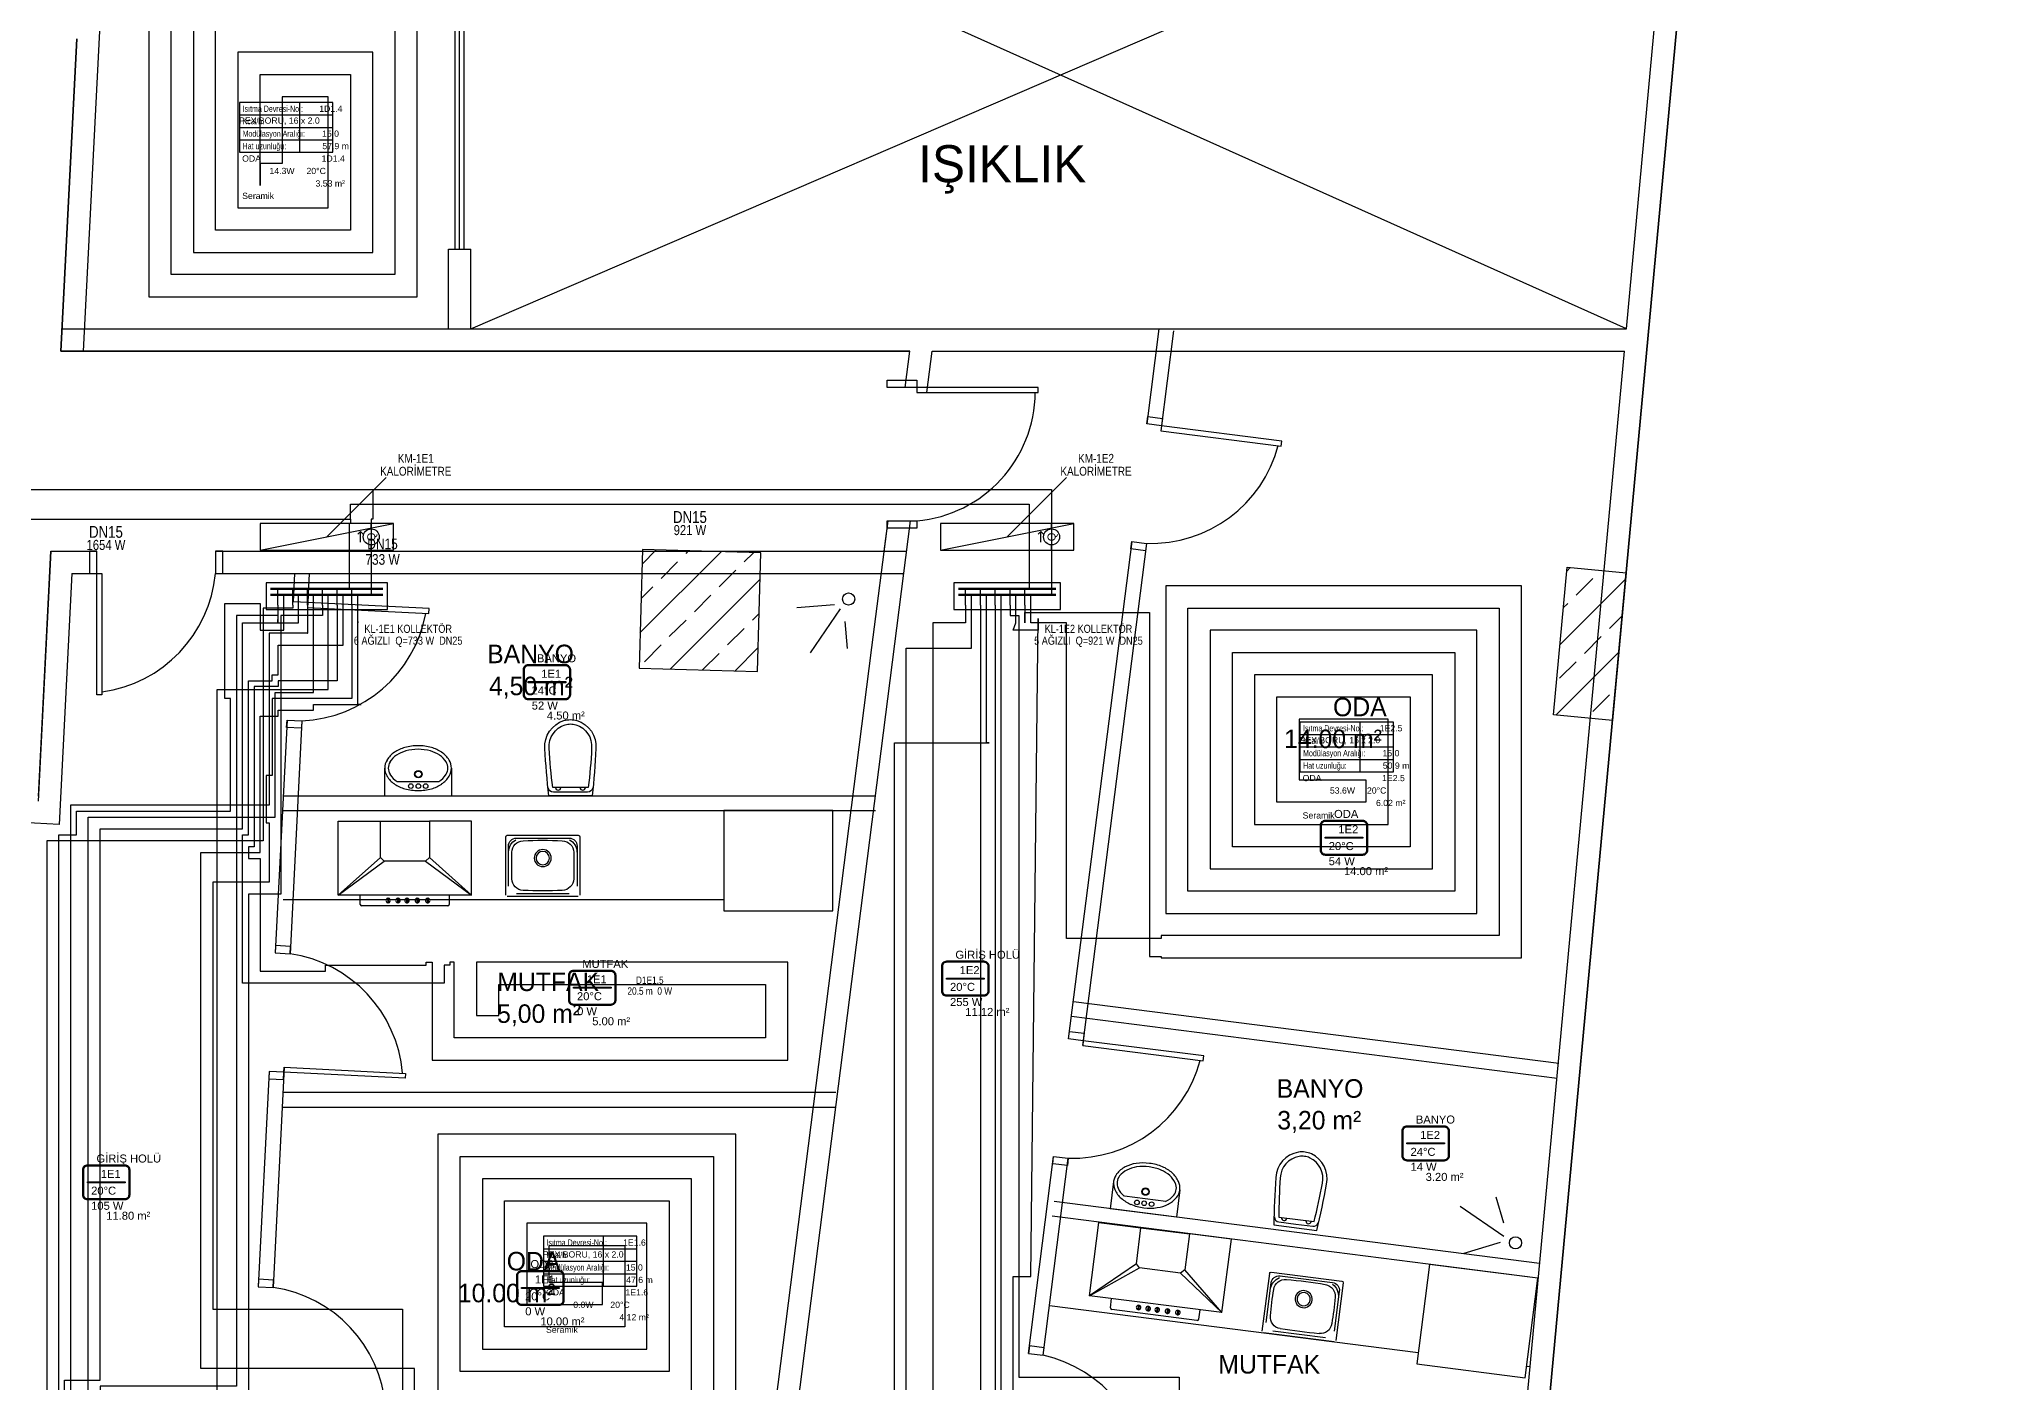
# Model space of a CAD drawing. Header units: centimetres. Extents: x 247996 to 315152, y -468471 to -440326.
# Drawn here: x 285535 to 286843, y -446262 to -445356 of the extents above; entities that cross this region are included whole.
import ezdxf
from ezdxf.enums import TextEntityAlignment as Align

# ---------------------------------------------------------------- set-up
doc = ezdxf.new("R2010")
doc.units = ezdxf.units.CM
doc.linetypes.add('ISITMA DONUS HATTI', pattern=[1.66, 1.57, -0.02, -0.07])
for name, color, linetype in [('SCOTT-MKDU0', 50, 'Continuous'), ('SCOTT-MTY-ISIKAYBIMAHAL', 2, 'Continuous'), ('SCOTT-MTY-KALORIMETRE', 6, 'Continuous'), ('SCOTT-MTY-KOLLETÖR', 7, 'Continuous'), ('SCOTT-MTY-PEX-BORU', 1, 'Continuous'), ('SCOTT-MTY-RADYATÖR', 2, 'Continuous'), ('SCOTT-MTY-SAYAC', 3, 'Continuous')]:
    doc.layers.add(name, color=color, linetype=linetype)
for name, color, linetype, lineweight in [('SCOTT-MTY-ISITMA-CAP', 41, 'Continuous', 30), ('SCOTT-MTY-ISITMA-DONUS-BORU', 30, 'ISITMA DONUS HATTI', 30), ('SCOTT-MTY-ISITMA-GIDIS-BORU', 10, 'Continuous', 30)]:
    doc.layers.add(name, color=color, linetype=linetype, lineweight=lineweight)
doc.styles.add('MtXpl_Comic_Sans_MS', font='comic.ttf')
doc.styles.add('MTYCAPLT', font='arial.ttf')
doc.styles.add('ROTAS', font='arial.ttf')

# ---------------------------------------------------------------- blocks, each defined once
blk = doc.blocks.new('MTY-ETIKET')
at = {"layer": 'SCOTT-MTY-RADYATÖR'}
for p, q in [((2.69, 0), (2.69, 8)), ((-7, 6), (8, 6)), ((-7, 4), (8, 4)), ((-7, 2), (8, 2))]:
    blk.add_line(p, q, dxfattribs=at)
blk.add_lwpolyline([(8, 0), (8, 8), (-7, 8), (-7, 0)], close=True, dxfattribs=at)
at = {"layer": 'SCOTT-MTY-RADYATÖR', "style": 'MTYCAPLT', "width": 0.65}
for s, p in [('Isıtma Devresi-No.:', (-6.5, 7)), ('Kcal/h:', (-6.5, 5)), ('Modülasyon Aralığı:', (-6.5, 3)), ('Hat uzunluğu:', (-6.5, 1))]:
    blk.add_text(s, height=1, rotation=360, dxfattribs=at).set_placement(p, align=Align.MIDDLE_LEFT)
for tag, p in [('NO1_001', (5.8, 6.5)), ('AR_001', (6.25, 2.5)), ('UZ_001', (6.31, 0.51))]:
    blk.add_attdef(tag, p, '', height=1, rotation=360, dxfattribs=at)
at = {"layer": 'SCOTT-MTY-RADYATÖR', "color": 2, "style": 'MTYCAPLT', "width": 0.65}
for tag, p in [('BORU_001', (-7.07, 4.59)), ('YER_001', (2.9, 4.5))]:
    blk.add_attdef(tag, p, '', height=1, dxfattribs=at)
blk = doc.blocks.new('T-DOLAP')
blk.add_line((-45, -9), (45, 9))
blk.add_lwpolyline([(-45, -9), (45, -9), (45, 9), (-45, 9)], close=True)
blk = doc.blocks.new('T-KALORIMETRE')
for p, q in [((-10, 0), (-6, 0)), ((6, 0), (10, 0))]:
    blk.add_line(p, q)
blk.add_lwpolyline([(-4, 8), (4, 8), (2, 10), (4, 8), (2, 6)])
blk.add_circle((0, 0), 6)
at = {"style": 'ROTAS'}
blk.add_text('Q', height=6, dxfattribs=at).set_placement((0, 0), align=Align.MIDDLE_CENTER)
blk = doc.blocks.new('MTY-RADYATOR MAHAL')
at = {"layer": 'SCOTT-MTY-ISIKAYBIMAHAL', "color": 2}
for points in [[(-35.7, 18.4), (-35.7, -18.4, 0.414214), (-28.2, -25.9), (28.2, -25.9, 0.414214), (35.7, -18.4), (35.7, 18.4, 0.414214), (28.2, 25.9), (-28.2, 25.9, 0.414214)], [(-34.2, 18.4), (-34.2, -18.4, 0.414214), (-28.2, -24.4), (28.2, -24.4, 0.414214), (34.2, -18.4), (34.2, 18.4, 0.414214), (28.2, 24.4), (-28.2, 24.4, 0.414214)]]:
    blk.add_lwpolyline(points, format="xyb", close=True, dxfattribs=at)
at = {"layer": 'SCOTT-MTY-ISIKAYBIMAHAL', "color": 4}
for points in [[(-35.2, 18.4), (-35.2, -18.4, 0.414214), (-28.2, -25.4), (28.2, -25.4, 0.414214), (35.2, -18.4), (35.2, 18.4, 0.414214), (28.2, 25.4), (-28.2, 25.4, 0.414214)], [(-34.7, 18.4), (-34.7, -18.4, 0.414214), (-28.2, -24.9), (28.2, -24.9, 0.414214), (34.7, -18.4), (34.7, 18.4, 0.414214), (28.2, 24.9), (-28.2, 24.9, 0.414214)]]:
    blk.add_lwpolyline(points, format="xyb", close=True, dxfattribs=at)
at = {"layer": 'SCOTT-MTY-ISIKAYBIMAHAL', "color": 2}
blk.add_lwpolyline([(-28.2, 0.8), (28.2, 0.8), (28.2, -0.8), (-28.2, -0.8)], close=True, dxfattribs=at)
at = {"layer": 'SCOTT-MTY-ISIKAYBIMAHAL', "color": 1, "style": 'MTYCAPLT', "width": 0.65}
for tag, p in [('MAHAL_001', (-14.9, 29.8)), ('NO_001', (-8.3, 6.7))]:
    blk.add_attdef(tag, p, '', height=12, rotation=360, dxfattribs=at)
at = {"layer": 'SCOTT-MTY-ISIKAYBIMAHAL', "color": 4, "style": 'MTYCAPLT', "width": 0.65}
for tag, p in [('DERECE_001', (-22.8, -18.5)), ('ISIKAYBI_001', (-22.7, -41.1))]:
    blk.add_attdef(tag, p, '', height=12, rotation=360, dxfattribs=at)
blk.add_attdef('ALAN', text='', height=12, rotation=360, dxfattribs=at).set_placement((0, -50), align=Align.MIDDLE_LEFT)

msp = doc.modelspace()

# ---------------------------------------------------------------- linework, layer by layer
at = {"layer": 'SCOTT-MKDU0', "color": 8, "ltscale": 0.03}
for p, q in [((286456, -447327.5), (286843.2, -443160.1)), ((286843.2, -443160.1), (286456, -447327.5)), ((285826.1, -445551.7), (286638.4, -445201.7)), ((286605.9, -445551.7), (285826.1, -445201.7)), ((286605.9, -445551.7), (286638.4, -445201.7)), ((285815.6, -445497.8), (285815.6, -445226.2)), ((285818.6, -445497.8), (285818.6, -445226.2)), ((285821.6, -445497.8), (285821.6, -445226.2)), ((285576, -445341.7), (285564.6, -445566.7)), ((285560.3, -445355.9), (285549.6, -445566.7)), ((285549.6, -445566.7), (285560.3, -445355.9)), ((285811.1, -445551.7), (285811.1, -445497.8)), ((285811.1, -445551.7), (285811.1, -445497.8)), ((285811.1, -445551.7), (285811.1, -445497.8)), ((285811.1, -445497.8), (285826.1, -445497.8)), ((285826.1, -445551.7), (285826.1, -445497.8)), ((285826.1, -445551.7), (285826.1, -445497.8)), ((285826.1, -445551.7), (285826.1, -445497.8)), ((285550.3, -445551.7), (286605.9, -445551.7)), ((286282.4, -445615.8), (286290.6, -445551.7)), ((286291.9, -445620.4), (286300.5, -445552.9)), ((285549.6, -445566.7), (286122.3, -445566.7)), ((286122.3, -445566.7), (285549.6, -445566.7)), ((286119.2, -445591.2), (286122.3, -445566.7)), ((286119.2, -445591.2), (286122.3, -445566.7)), ((286133.9, -445594.5), (286137.4, -445566.7)), ((286137.4, -445566.7), (286604.5, -445566.7)), ((286441.3, -447322.9), (286604.5, -445566.7)), ((285935.7, -447149.6), (286122.8, -445681.2)), ((286096.8, -445766.7), (286107.7, -445681.2)), ((286105.1, -445701.7), (286107.7, -445681.2)), ((286229.5, -446030.6), (286272.3, -445695.2)), ((286239, -446035.2), (286282.2, -445696.4)), ((285542.7, -445701.7), (285534.2, -445870.3)), ((285534.4, -445867), (285542.7, -445701.7)), ((285542.7, -445701.7), (285573.9, -445701.7)), ((285542.7, -445701.7), (285573.9, -445701.7)), ((285653.9, -445701.7), (286120.2, -445701.7)), ((285653.9, -445701.7), (286105.1, -445701.7)), ((285941.9, -445700.5), (285939.7, -445780.5)), ((285940.3, -445756.7), (285995, -445702)), ((285941.7, -445710.4), (285951.3, -445700.8)), ((286021.9, -445702.8), (285941.9, -445700.5)), ((285954.5, -445720), (285965.7, -445708.8)), ((285971.4, -445703.2), (285973.1, -445701.4)), ((286010.6, -445708.8), (286016.8, -445702.7)), ((286019.6, -445782.8), (286021.9, -445702.8)), ((285557, -445716.7), (285548.4, -445886)), ((285557, -445716.7), (285577.3, -445716.7)), ((285653.9, -445716.7), (286118.3, -445716.7)), ((285707.2, -445716.7), (285706.2, -445735.7)), ((285717.2, -445716.7), (285716, -445739.6)), ((285960.8, -445781.1), (286021.4, -445720.5)), ((285993.8, -445725.7), (286005, -445714.4)), ((286556.6, -445812.1), (286565.9, -445712.5)), ((286561.1, -445764.5), (286605.5, -445720.2)), ((286565.8, -445715), (286568, -445712.7)), ((286565.9, -445712.5), (286605.7, -445716.2)), ((286571.9, -445731.3), (286583.1, -445720)), ((286605.7, -445716.2), (286596.4, -445815.8)), ((285941, -445733.6), (285948.9, -445725.7)), ((285977, -445742.5), (285988.2, -445731.3)), ((286563.4, -445739.7), (286566.3, -445736.9)), ((285960.1, -445759.3), (285971.4, -445748.1)), ((286016.3, -445748.1), (286020.7, -445743.6)), ((286071.5, -445737.8), (286046.1, -445739.8)), ((286075.4, -445740.6), (286055.1, -445770.2)), ((286078.6, -445749), (286080, -445767.4)), ((286594.4, -445753.7), (286603.1, -445745)), ((285999.4, -445764.9), (286010.6, -445753.7)), ((286577.5, -445770.6), (286588.8, -445759.3)), ((285921.2, -447145), (286096.8, -445766.7)), ((285943.3, -445776.2), (285954.5, -445764.9)), ((285982.6, -445781.7), (285993.8, -445770.6)), ((286004.5, -445782.3), (286020.1, -445766.7)), ((286558.3, -445812.3), (286600.8, -445769.7)), ((286560.7, -445787.4), (286571.9, -445776.2)), ((285939.7, -445780.5), (286019.6, -445782.8)), ((286583.1, -445809.8), (286594.4, -445798.6)), ((285702.2, -445815.6), (285694.2, -445972.7)), ((286596.4, -445815.8), (286556.6, -445812.1)), ((285712.2, -445816.2), (285704.2, -445973.3)), ((285768, -445848), (285768, -445866.7)), ((285813.1, -445848), (285813.1, -445866.7)), ((285699.6, -445866.7), (286099.2, -445866.7)), ((285768, -445866.7), (285813.1, -445866.7)), ((285776.5, -445857), (285804.6, -445857)), ((285699.6, -445876.7), (286099.2, -445876.7)), ((286070.4, -445876.7), (285996.8, -445876.7)), ((285996.8, -445876.7), (285996.8, -445944.4)), ((286070.4, -445944.4), (286070.4, -445876.7)), ((285548.4, -445886), (285483.5, -445882.7)), ((285736.7, -445883.7), (285765.2, -445883.7)), ((285736.7, -445933.7), (285736.7, -445883.7)), ((285826.7, -445883.7), (285798.2, -445883.7)), ((285826.7, -445933.7), (285826.7, -445883.7)), ((285850.7, -445893.3), (285898.7, -445893.3)), ((285849.7, -445933.7), (285849.7, -445894.3)), ((285851.6, -445927.6), (285851.6, -445900.5)), ((285856.9, -445895.2), (285892.6, -445895.2)), ((285897.9, -445900.5), (285897.9, -445927.6)), ((285899.7, -445894.3), (285899.7, -445933.7)), ((285765.2, -445908.2), (285736.7, -445933.7)), ((285736.7, -445933.7), (285767.7, -445910.7)), ((285795.7, -445910.7), (285826.7, -445933.7)), ((285826.7, -445933.7), (285798.2, -445908.2)), ((285892.6, -445932.9), (285856.9, -445932.9)), ((285699.6, -445936.7), (285996.8, -445936.7)), ((285826.7, -445933.7), (285736.7, -445933.7)), ((285751.6, -445940), (285751.6, -445933.7)), ((285810.6, -445941), (285752.6, -445941)), ((285770.1, -445935.8), (285770.1, -445938.4)), ((285770.1, -445935.8), (285770.7, -445935.8)), ((285770.1, -445938.4), (285770.1, -445938.9)), ((285770.7, -445938.9), (285770.1, -445938.9)), ((285770.7, -445935.8), (285770.7, -445938.4)), ((285770.7, -445938.4), (285770.7, -445938.9)), ((285776.7, -445935.8), (285776.7, -445938.4)), ((285776.7, -445935.8), (285777.3, -445935.8)), ((285776.7, -445938.4), (285776.7, -445938.9)), ((285777.3, -445938.9), (285776.7, -445938.9)), ((285777.3, -445935.8), (285777.3, -445938.4)), ((285777.3, -445938.4), (285777.3, -445938.9)), ((285782.8, -445935.8), (285782.8, -445938.4)), ((285782.8, -445935.8), (285783.5, -445935.8)), ((285782.8, -445938.4), (285782.8, -445938.9)), ((285782.8, -445938.9), (285783.5, -445938.9)), ((285783.5, -445935.8), (285783.5, -445938.4)), ((285783.5, -445938.4), (285783.5, -445938.9)), ((285789.8, -445935.8), (285789.8, -445938.4)), ((285789.8, -445935.8), (285790.5, -445935.8)), ((285789.8, -445938.4), (285789.8, -445938.9)), ((285789.8, -445938.9), (285790.5, -445938.9)), ((285790.5, -445935.8), (285790.5, -445938.4)), ((285790.5, -445938.4), (285790.5, -445938.9)), ((285796.8, -445935.8), (285796.8, -445938.4)), ((285796.8, -445935.8), (285797.4, -445935.8)), ((285796.8, -445938.4), (285796.8, -445938.9)), ((285796.8, -445938.9), (285797.4, -445938.9)), ((285797.4, -445935.8), (285797.4, -445938.4)), ((285797.4, -445938.4), (285797.4, -445938.9)), ((285811.6, -445933.7), (285811.6, -445940)), ((285898.7, -445934.7), (285850.7, -445934.7)), ((285996.8, -445944.4), (286070.4, -445944.4)), ((286560.3, -446047.4), (286232.7, -446005.7)), ((286559.1, -446057.4), (286231.4, -446015.6)), ((285700.3, -446049.8), (285692.8, -446198.4)), ((285690.2, -446052.6), (285682.8, -446197.9)), ((285699.6, -446066.7), (286072.4, -446066.7)), ((285699.6, -446076.7), (286072.4, -446076.7)), ((286202.5, -446242.9), (286219.4, -446110)), ((286212.4, -446244.1), (286229.3, -446111.2)), ((286259.9, -446126.8), (286257.5, -446145.3)), ((286547.3, -446182.3), (286219.7, -446140.5)), ((286295, -446140.4), (286267.1, -446136.9)), ((286304.5, -446132.5), (286302.2, -446151)), ((286523.2, -446155.1), (286517.9, -446137.4)), ((286546.1, -446192.2), (286218.4, -446150.4)), ((286243.7, -446204.1), (286250, -446154.5)), ((286250, -446154.5), (286278.3, -446158.1)), ((286302.2, -446151), (286257.5, -446145.3)), ((286523.2, -446164.1), (286493.7, -446143.8)), ((286339.3, -446165.8), (286311, -446162.2)), ((286332.9, -446215.4), (286339.3, -446165.8)), ((286520.6, -446168.1), (286496.2, -446175.4)), ((286275.2, -446182.4), (286243.7, -446204.1)), ((286243.7, -446204.1), (286277.3, -446185.2)), ((286305.1, -446188.7), (286332.9, -446215.4)), ((286332.9, -446215.4), (286307.9, -446186.5)), ((286360.2, -446228), (286365.2, -446188.9)), ((286366.3, -446188), (286413.9, -446194.1)), ((286372.1, -446190.6), (286407.6, -446195.1)), ((286473, -446182.9), (286464.5, -446250)), ((286546.1, -446192.2), (286473, -446182.9)), ((286537.5, -446259.3), (286546.1, -446192.2)), ((286332.9, -446215.4), (286243.7, -446204.1)), ((286257.7, -446212.2), (286258.5, -446205.9)), ((286362.8, -446222.1), (286366.2, -446195.2)), ((286412.1, -446201.1), (286408.7, -446228)), ((286414.8, -446195.2), (286409.8, -446234.3)), ((286465.4, -446242.4), (286216.7, -446210.7)), ((286316.1, -446220.6), (286258.6, -446213.3)), ((286276.3, -446212.9), (286276.2, -446213.4)), ((286276.8, -446213.5), (286276.2, -446213.4)), ((286276.6, -446210.3), (286276.3, -446212.9)), ((286276.6, -446210.3), (286277.2, -446210.4)), ((286276.9, -446212.9), (286276.8, -446213.5)), ((286277.2, -446210.4), (286276.9, -446212.9)), ((286282.8, -446213.7), (286282.7, -446214.2)), ((286283.3, -446214.3), (286282.7, -446214.2)), ((286283.1, -446211.1), (286282.8, -446213.7)), ((286283.1, -446211.1), (286283.7, -446211.2)), ((286283.4, -446213.8), (286283.3, -446214.3)), ((286283.7, -446211.2), (286283.4, -446213.8)), ((286288.9, -446214.5), (286288.8, -446215)), ((286288.8, -446215), (286289.4, -446215.1)), ((286289.2, -446211.9), (286288.9, -446214.5)), ((286289.2, -446211.9), (286289.8, -446212)), ((286289.5, -446214.6), (286289.4, -446215.1)), ((286289.8, -446212), (286289.5, -446214.6)), ((286296.2, -446212.8), (286295.8, -446215.4)), ((286295.8, -446215.4), (286295.8, -446215.9)), ((286295.8, -446215.9), (286296.4, -446216)), ((286296.2, -446212.8), (286296.8, -446212.9)), ((286296.8, -446212.9), (286296.4, -446215.4)), ((286296.4, -446215.4), (286296.4, -446216)), ((286302.8, -446216.2), (286302.7, -446216.7)), ((286302.7, -446216.8), (286303.3, -446216.8)), ((286303.1, -446213.7), (286302.8, -446216.2)), ((286303.1, -446213.7), (286303.7, -446213.8)), ((286303.4, -446216.3), (286303.3, -446216.8)), ((286303.7, -446213.8), (286303.4, -446216.3)), ((286318, -446213.5), (286317.2, -446219.8)), ((286408.7, -446235.2), (286361, -446229.1)), ((286402.8, -446232.5), (286367.4, -446228)), ((286464.5, -446250), (286537.5, -446259.3)), ((286541, -446252), (286538.5, -446251.7))]:
    msp.add_line(p, q, dxfattribs=at)
for points in [[(286107.1, -445591.2), (286107.1, -445586.2), (286127.1, -445586.2), (286127.1, -445591.2), (286107.1, -445591.2)], [(286282.2, -445615.8), (286282.9, -445610.8), (286292.8, -445612.1), (286292.1, -445617.1), (286282.2, -445615.8)], [(286107.1, -445686.2), (286107.1, -445681.2), (286127.1, -445681.2), (286127.1, -445686.2), (286107.1, -445686.2)], [(286271.5, -445700.1), (286272.1, -445695.2), (286282, -445696.4), (286281.4, -445701.4), (286271.5, -445700.1)], [(285573.9, -445701.7), (285568.9, -445701.7), (285568.9, -445716.7), (285573.9, -445716.7), (285573.9, -445701.7)], [(285658.9, -445701.7), (285653.9, -445701.7), (285653.9, -445716.7), (285658.9, -445716.7), (285658.9, -445701.7)], [(285706.2, -445735.7), (285706.5, -445730.8), (285716.5, -445731.3), (285716.2, -445736.3), (285706.2, -445735.7)], [(285701.9, -445820.6), (285702.2, -445815.6), (285712.2, -445816.2), (285711.9, -445821.1), (285701.9, -445820.6)], [(285694.4, -445967.7), (285694.2, -445972.7), (285704.2, -445973.2), (285704.4, -445968.3), (285694.4, -445967.7)], [(286229.5, -446030.6), (286230.2, -446025.7), (286240.1, -446026.9), (286239.4, -446031.9), (286229.5, -446030.6)], [(285690.1, -446052.6), (285689.9, -446057.6), (285699.9, -446058.1), (285700.1, -446053.1), (285690.1, -446052.6)], [(286218.8, -446114.9), (286219.4, -446110), (286229.3, -446111.2), (286228.7, -446116.2), (286218.8, -446114.9)], [(285683, -446192.9), (285682.8, -446197.9), (285692.8, -446198.4), (285693, -446193.4), (285683, -446192.9)], [(286203.1, -446237.9), (286202.5, -446242.9), (286212.4, -446244.1), (286213, -446239.2), (286203.1, -446237.9)]]:
    msp.add_lwpolyline(points, dxfattribs=at)
for points in [[(286127.1, -445591.2), (286127.1, -445594.5), (286209, -445594.5), (286209, -445591.2)], [(286292.1, -445617.1), (286291.7, -445620.4), (286372.9, -445630.7), (286373.4, -445627.4)], [(285573.9, -445716.7), (285577.3, -445716.7), (285577.3, -445798.5), (285573.9, -445798.5)], [(285716.2, -445736.3), (285716, -445739.6), (285797.8, -445743.7), (285798, -445740.4)], [(286239.4, -446031.9), (286239, -446035.2), (286320.2, -446045.5), (286320.7, -446042.2)], [(285700.1, -446053.1), (285700.3, -446049.8), (285782.1, -446054), (285781.9, -446057.3)]]:
    msp.add_lwpolyline(points, close=True, dxfattribs=at)
for points in [[(285878.8, -445866.7, -0.01664), (285876.2, -445834.8, -0.351622), (285889, -445815.9, -0.068714), (285893.4, -445815.3, -0.068714), (285897.8, -445815.9, -0.351622), (285910.6, -445834.8, -0.01664), (285908, -445866.7)], [(285881.4, -445861.1, -0.016866), (285879.1, -445834.6, -0.351778), (285889.8, -445818.7, -0.068022), (285893.4, -445818.2, -0.068022), (285897, -445818.7, -0.351778), (285907.7, -445834.6, -0.016866), (285905.4, -445861.1)], [(286396.9, -446159.9, 0.01664), (286403.6, -446128.6, 0.351622), (286393.3, -446108.3, 0.068714), (286389, -446107.1, 0.068714), (286384.5, -446107.1, 0.351622), (286369.4, -446124.3, 0.01664), (286368, -446156.2)], [(286395.1, -446154, 0.016866), (286400.7, -446128.1, 0.351778), (286392.1, -446110.9, 0.068022), (286388.6, -446110, 0.068022), (286385, -446110, 0.351778), (286372.3, -446124.5, 0.016866), (286371.3, -446151)]]:
    msp.add_lwpolyline(points, format="xyb", close=True, dxfattribs=at)
for points in [[(285908.3, -445861.2, -0.389191), (285904.9, -445864.3), (285893.4, -445864.3), (285881.9, -445864.3, -0.389191), (285878.5, -445861.2, -0.389191)], [(286368.4, -446150.8, 0.389191), (286371.3, -446154.2), (286382.8, -446155.7), (286394.2, -446157.1, 0.389191), (286397.9, -446154.5, 0.389191)]]:
    msp.add_lwpolyline(points, format="xyb", dxfattribs=at)
for centre, radius in [((286081.1, -445733.9, 51), 4.14), ((285790.8, -445852.1), 2.52), ((285790.8, -445852.1), 2.12), ((285785.7, -445860.1), 1.56), ((285790.8, -445860.1), 1.56), ((285795.7, -445860.1), 1.56), ((286275.6, -446141), 1.56), ((286281.4, -446133.7), 2.52), ((286280.5, -446141.6), 1.56), ((286281.4, -446133.7), 2.12), ((286285.5, -446142.2), 1.56), ((286531, -446168.3, 51), 4.14)]:
    msp.add_circle(centre, radius, dxfattribs=at)
for centre, radius, start, end in [((286119.4, -445593.9), 87.6, 275.0191, 359.6313), ((286285.1, -445607.5), 88.9, 268.0454, 345.0626), ((285565.4, -445708.4), 88.9, 277.6747, 354.6919), ((285708.4, -445727.3), 88.9, 272.4059, 349.4231), ((285784.2, -445851.6), 17.2, 123.8347, 148.2866), ((285784.2, -445851.6), 14.8, 123.8347, 148.2866), ((285788.1, -445857.3), 24.1, 105.5176, 123.8347), ((285788.1, -445857.3), 21.7, 105.5176, 123.8347), ((285790.6, -445866.4), 33.5, 90, 105.5176), ((285790.6, -445866.4), 31.1, 90, 105.5176), ((285790.6, -445866.4), 33.5, 74.4824, 90), ((285790.6, -445866.4), 31.1, 74.4824, 90), ((285793.1, -445857.3), 21.7, 56.1653, 74.4824), ((285793.1, -445857.3), 24.1, 56.1653, 74.4824), ((285796.9, -445851.6), 14.8, 31.7134, 56.1653), ((285796.9, -445851.6), 17.2, 31.7134, 56.1653), ((285778.4, -445848), 10.3, 148.2866, 180), ((285778.4, -445848), 10.3, 180, 211.7134), ((285784.2, -445844.4), 17.2, 211.7134, 236.1653), ((285778.4, -445848), 7.93, 148.2866, 180), ((285778.4, -445848), 7.93, 180, 211.7134), ((285784.2, -445844.4), 14.8, 211.7134, 238.6233), ((285796.9, -445844.4), 14.8, 301.3767, 328.2866), ((285796.9, -445844.4), 17.2, 303.8347, 328.2866), ((285802.8, -445848), 7.93, 0, 31.7134), ((285802.8, -445848), 7.93, 328.2866, 0), ((285802.8, -445848), 10.3, 0, 31.7134), ((285802.8, -445848), 10.3, 328.2866, 0), ((285788.1, -445838.7), 24.1, 236.1653, 254.4824), ((285790.6, -445829.6), 33.5, 254.4824, 270), ((285790.6, -445829.6), 33.5, 270, 285.5176), ((285793.1, -445838.7), 24.1, 285.5176, 303.8347), ((285885.1, -445861.1), 1.78, 180, 0), ((285901.7, -445861.1), 1.78, 180, 0), ((285752.6, -445940), 1, 180, 270), ((285770.4, -445937.3), 1.54, 100.5754, 259.4621), ((285770.4, -445937.3), 1.54, 282.6235, 77.3767), ((285777, -445937.3), 1.54, 100.5754, 259.4621), ((285777, -445937.3), 1.54, 282.6235, 77.3767), ((285783.1, -445937.3), 1.54, 100.5754, 259.4621), ((285783.1, -445937.3), 1.54, 282.6235, 77.3767), ((285790.1, -445937.3), 1.54, 100.5754, 259.4621), ((285790.1, -445937.3), 1.54, 282.6235, 77.3767), ((285797.1, -445937.3), 1.54, 100.5754, 259.4621), ((285797.1, -445937.3), 1.54, 282.6235, 77.3767), ((285810.6, -445940), 1, 270, 0), ((285691.5, -446061.3), 88.9, 4.7726, 81.7897), ((286232.4, -446022.3), 88.9, 268.0454, 345.0626), ((286278.5, -446138.6), 24.1, 98.2549, 116.572), ((286279.9, -446147.9), 33.5, 82.7373, 98.2549), ((286279.9, -446147.9), 33.5, 67.2197, 82.7373), ((286270.1, -446128.1), 10.3, 172.7373, 204.4507), ((286270.1, -446128.1), 10.3, 141.0239, 172.7373), ((286275.4, -446132.5), 17.2, 116.572, 141.0239), ((286270.1, -446128.1), 7.93, 141.0239, 172.7373), ((286270.1, -446128.1), 7.93, 172.7373, 204.4507), ((286275.4, -446132.5), 14.8, 116.572, 141.0239), ((286278.5, -446138.6), 21.7, 98.2549, 116.572), ((286279.9, -446147.9), 31.1, 82.7373, 98.2549), ((286279.9, -446147.9), 31.1, 67.2197, 82.7373), ((286283.5, -446139.2), 21.7, 48.9027, 67.2197), ((286283.5, -446139.2), 24.1, 48.9027, 67.2197), ((286288, -446134.1), 14.8, 24.4507, 48.9027), ((286288, -446134.1), 17.2, 24.4507, 48.9027), ((286294.3, -446131.2), 7.93, 352.7373, 24.4507), ((286294.3, -446131.2), 10.3, 352.7373, 24.4507), ((286276.3, -446125.3), 17.2, 204.4507, 228.9027), ((286276.3, -446125.3), 14.8, 204.4507, 231.3606), ((286280.9, -446120.1), 24.1, 228.9027, 247.2197), ((286284.5, -446111.4), 33.5, 247.2197, 262.7373), ((286285.9, -446120.7), 24.1, 278.2549, 296.572), ((286288.9, -446126.9), 14.8, 294.114, 321.0239), ((286288.9, -446126.9), 17.2, 296.572, 321.0239), ((286294.3, -446131.2), 7.93, 321.0239, 352.7373), ((286294.3, -446131.2), 10.3, 321.0239, 352.7373), ((286284.5, -446111.4), 33.5, 262.7373, 278.2549), ((286374.9, -446151.5), 1.78, 172.7373, 352.7373), ((286391.4, -446153.6), 1.78, 172.7373, 352.7373), ((285680.1, -446286.4), 88.9, 4.7726, 81.7897), ((286258.7, -446212.3), 1, 172.7373, 262.7373), ((286276.7, -446211.9), 1.54, 93.3127, 252.1994), ((286276.7, -446211.9), 1.54, 275.3608, 70.114), ((286283.2, -446212.7), 1.54, 93.3127, 252.1994), ((286283.2, -446212.7), 1.54, 275.3608, 70.114), ((286289.3, -446213.5), 1.54, 93.3127, 252.1994), ((286289.3, -446213.5), 1.54, 275.3608, 70.114), ((286296.2, -446214.4), 1.54, 93.3127, 252.1994), ((286296.2, -446214.4), 1.54, 275.3608, 70.114), ((286303.2, -446215.3), 1.54, 93.3127, 252.1994), ((286303.2, -446215.3), 1.54, 275.3608, 70.114), ((286316.3, -446219.7), 1, 262.7373, 352.7373), ((286193, -446330.9), 88.9, 0.4121, 77.4292)]:
    msp.add_arc(centre, radius, start, end, dxfattribs=at)
at = {"layer": 'SCOTT-MKDU0', "color": 8, "ltscale": 0.03, "extrusion": (0, 0, -1)}
for centre, major_axis, start_param, end_param in [((285850.7, -445894.3), (0.707, 0.707), 3.926991, 5.497787), ((285898.7, -445894.3), (0.707, 0.707), -0.785398, 0.785398), ((285856.9, -445900.5), (-3.75, 3.75), 5.497787, 7.068583), ((285861.7, -445905), (-7.14, 7.14), 5.524757, 6.541187), ((286186, -445913.7), (-234.9, 234.9), 5.470817, 5.524757), ((285861.8, -445905), (-5.66, 5.66), 5.524757, 7.028844), ((285874.7, -446229), (332.3, 0), 4.67265, 4.752129), ((285874.7, -445908.7), (-4.07, 4.07), 3.926991, 10.210176), ((285874.7, -445908.7), (-3.18, 3.18), 3.926991, 10.210176), ((285887.6, -445905), (-5.66, 5.66), 0.825137, 2.329224), ((285892.6, -445900.5), (3.75, 3.75), -0.785398, 0.785398), ((285887.7, -445905), (7.14, 7.14), -0.258001, 0.758428), ((285563.5, -445913.7), (234.9, 234.9), 0.758428, 0.812368), ((285861.8, -445922.5), (5.66, 5.66), 2.395934, 3.900021), ((285874.7, -445598.5), (332.3, 0), 1.531058, 1.610536), ((285887.6, -445922.5), (5.66, 5.66), 0.812368, 2.316455), ((286366.1, -446189), (0.791, 0.612), 3.926991, 5.497787), ((286375.7, -446201), (-6.18, 7.99), 5.524757, 6.541187), ((286371.5, -446195.9), (-3.24, 4.19), 5.497787, 7.068583), ((286375.8, -446201), (-4.9, 6.33), 5.524757, 7.028844), ((286347.6, -446524), (329.6, -42), 4.67265, 4.752129), ((286406.9, -446200.4), (4.19, 3.24), -0.785398, 0.785398), ((286413.8, -446195.1), (0.791, 0.612), -0.785398, 0.785398), ((286696.3, -446250.6), (-203.4, 262.8), 5.470817, 5.524757), ((286388.1, -446206.3), (-3.52, 4.55), 3.926991, 10.210176), ((286388.1, -446206.3), (-2.75, 3.56), 3.926991, 10.210176), ((286401.4, -446204.3), (-4.9, 6.33), 0.825137, 2.329224), ((286078.7, -446171.9), (262.8, 203.4), 0.758428, 0.812368), ((286401.5, -446204.3), (7.99, 6.18), -0.258001, 0.758428), ((286373.6, -446218.3), (6.33, 4.9), 2.395934, 3.900021), ((286427.4, -445898.6), (329.6, -42), 1.531058, 1.610536), ((286399.2, -446221.6), (6.33, 4.9), 0.812368, 2.316455)]:
    msp.add_ellipse(centre, major_axis=major_axis, ratio=1, start_param=start_param, end_param=end_param, dxfattribs=at)
at = {"layer": 'SCOTT-MKDU0', "color": 8, "ltscale": 0.03, "invisible_edges": 1}
for points in [[(285798.2, -445908.2), (285765.2, -445908.2), (285765.2, -445883.7), (285798.2, -445883.7)], [(285765.2, -445908.2), (285798.2, -445908.2), (285795.7, -445910.7), (285767.7, -445910.7)], [(286307.9, -446186.5), (286275.2, -446182.4), (286278.3, -446158.1), (286311, -446162.2)], [(286275.2, -446182.4), (286307.9, -446186.5), (286305.1, -446188.7), (286277.3, -446185.2)]]:
    msp.add_3dface(points, dxfattribs=at)
at = {"layer": 'SCOTT-MTY-ISITMA-DONUS-BORU'}
for points in [[(285425, -445660), (285760, -445660)], [(285760, -445660), (285760, -445680), (285759, -445680), (285759, -445683)], [(285760, -445660), (286218, -445660), (286218, -445683)], [(285759, -445683), (285759, -445701)], [(286218, -445683), (286218, -445701)], [(285759, -445701), (285759, -445731)], [(286218, -445701), (286218, -445731)], [(285700, -445738), (285700, -445731)], [(285710, -445738), (285710, -445731)], [(285720, -445738), (285720, -445731)], [(285730, -445738), (285730, -445731)], [(285740, -445738), (285740, -445731)], [(285750, -445738), (285750, -445731)], [(286164, -445738), (286164, -445731)], [(286174, -445738), (286174, -445731)], [(286184, -445738), (286184, -445731)], [(286194, -445738), (286194, -445731)], [(286204, -445738), (286204, -445731)]]:
    msp.add_lwpolyline(points, dxfattribs=at)
at = {"layer": 'SCOTT-MTY-ISITMA-DONUS-BORU', "const_width": 1.6}
for points in [[(285691, -445731), (285767, -445731)], [(286155, -445731), (286221, -445731)]]:
    msp.add_lwpolyline(points, dxfattribs=at)
at = {"layer": 'SCOTT-MTY-ISITMA-GIDIS-BORU'}
for points in [[(285745, -445680), (285745, -445670), (286203, -445670), (286203, -445683)], [(285415, -445680), (285745, -445680)], [(285745, -445680), (285745, -445683), (285744, -445683)], [(285744, -445683), (285744, -445701)], [(286203, -445683), (286203, -445701)], [(285744, -445701), (285744, -445727)], [(286203, -445701), (286203, -445727)], [(285696, -445738), (285696, -445727)], [(285706, -445738), (285706, -445727)], [(285716, -445738), (285716, -445727)], [(285726, -445738), (285726, -445727)], [(285736, -445738), (285736, -445727)], [(285746, -445738), (285746, -445727)], [(286160, -445738), (286160, -445727)], [(286170, -445738), (286170, -445727)], [(286180, -445738), (286180, -445727)], [(286190, -445738), (286190, -445727)], [(286200, -445738), (286200, -445727)]]:
    msp.add_lwpolyline(points, dxfattribs=at)
at = {"layer": 'SCOTT-MTY-ISITMA-GIDIS-BORU', "const_width": 1.6}
for points in [[(285691, -445727), (285767, -445727)], [(286155, -445727), (286221, -445727)]]:
    msp.add_lwpolyline(points, dxfattribs=at)
at = {"layer": 'SCOTT-MTY-KALORIMETRE'}
for p, q in [((285729, -445692), (285769, -445652)), ((286188, -445692), (286228, -445652))]:
    msp.add_line(p, q, dxfattribs=at)
at = {"layer": 'SCOTT-MTY-KOLLETÖR'}
for points in [[(285688, -445741), (285770, -445741), (285770, -445723), (285688, -445723)], [(286152, -445741), (286224, -445741), (286224, -445723), (286152, -445723)]]:
    msp.add_lwpolyline(points, close=True, dxfattribs=at)
at = {"layer": 'SCOTT-MTY-PEX-BORU'}
for points in [[(285609, -445335), (285609, -445530), (285790, -445530), (285790, -445335)], [(285775, -445350), (285775, -445515), (285624, -445515), (285624, -445335)], [(285639, -445335), (285639, -445500), (285760, -445500), (285760, -445365), (285669, -445365), (285669, -445470), (285730, -445470), (285730, -445395), (285699, -445395), (285699, -445440), (285684, -445440), (285684, -445455), (285684, -445380), (285745, -445380), (285745, -445485), (285654, -445485), (285654, -445350)], [(285766.3, -446965), (285766.3, -446466), (285766.3, -446461), (285768.1, -446461), (285768.1, -446425), (285548.1, -446425), (285548.1, -445893), (285560.1, -445893), (285560.1, -445877), (285664.1, -445877), (285664.1, -445801), (285660.1, -445801), (285660.1, -445737), (285684.1, -445737), (285684.1, -445755), (285700.1, -445755), (285700, -445750), (285700, -445738)], [(286200, -445738), (286200, -445750), (286200, -445747), (286200, -445743), (286284, -445743), (286284, -445975), (286292, -445975), (286292, -445976), (286295, -445976), (286535, -445976), (286535, -445725), (286295, -445725), (286295, -445946), (286505, -445946), (286505, -445755), (286325, -445755), (286325, -445916), (286475, -445916), (286475, -445785), (286355, -445785), (286355, -445886), (286445, -445886), (286445, -445815), (286385, -445815), (286385, -445856), (286430, -445856), (286430, -445871), (286370, -445871), (286370, -445800), (286460, -445800), (286460, -445901), (286340, -445901), (286340, -445770), (286490, -445770), (286490, -445931), (286310, -445931), (286310, -445740), (286520, -445740), (286520, -445961), (286295, -445961), (286292, -445961), (286292, -445963), (286228, -445963), (286228, -445750), (286204, -445750), (286204, -445738)], [(285726, -445738), (285726, -445745), (285698.1, -445745), (285698.1, -445933), (285676.1, -445933), (285676.1, -446273), (285668.1, -446273), (285668.1, -446309), (285572.1, -446309), (285572.1, -446457), (285608.1, -446457), (285608.1, -446461), (285608.7, -446461), (285608.7, -446466), (285475, -446466), (285475, -446980)], [(285490, -446965), (285490, -446481), (285608.7, -446481), (285608.7, -446477), (285608.1, -446477), (285608.1, -446473), (285564.1, -446473), (285564.1, -446301), (285655.1, -446301), (285655.1, -445795), (285730, -445795), (285730, -445738)], [(285706, -445738), (285706, -445740), (285686.1, -445740), (285686.1, -445897), (285540.1, -445897), (285540.1, -446393)], [(285552.1, -446365), (285552.1, -446261), (285576.1, -446261), (285576.1, -445889), (285672.1, -445889), (285672.1, -445750), (285710, -445750), (285710, -445738)], [(285716, -445738), (285716, -445757), (285716.1, -445757), (285690.1, -445757), (285690.1, -445873), (285556.1, -445873), (285556.1, -446449), (285616.1, -446449), (285616.1, -446461), (285614.7, -446461), (285614.7, -446466), (285614.7, -446980)], [(285696, -445738), (285696, -445750), (285696.1, -445745), (285668.1, -445745), (285668.1, -446265), (285576.1, -446265), (285576.1, -446297), (285560.1, -446297), (285560.1, -446361), (285580.1, -446361), (285580.1, -446433), (285752.1, -446433), (285752.1, -446461), (285751.3, -446461), (285751.3, -446466), (285751.3, -446980)], [(285629.7, -446965), (285629.7, -446466), (285629.7, -446461), (285628.1, -446461), (285628.1, -446441), (285592.1, -446441), (285592.1, -446357), (285568.1, -446357), (285568.1, -445881), (285694.1, -445881), (285694.1, -445797), (285720.1, -445797), (285720, -445797), (285720, -445738)], [(285788.1, -446285), (285788.1, -446253), (285644.1, -446253), (285644.1, -445905), (285684.1, -445905), (285684.1, -445813), (285696.1, -445813), (285696.1, -445809), (285720.1, -445809), (285720.1, -445805), (285752.1, -445805), (285750, -445805), (285750, -445749), (285750, -445750), (285750, -445738)], [(285746, -445738), (285746, -445801), (285692.1, -445801), (285692.1, -445853), (285688.1, -445853), (285688.1, -445885), (285690.1, -445885), (285690.1, -445925), (285652.1, -445925), (285652.1, -446213), (285780.1, -446213), (285780.1, -446301)], [(285736, -445738), (285736, -445789), (285736.1, -445789), (285696.1, -445789), (285696.1, -445793), (285680.1, -445793), (285680.1, -445901), (285676.1, -445901), (285676.1, -445909), (285684.1, -445909), (285684.1, -445985), (285728.1, -445985), (285728.1, -445981), (285796.1, -445981), (285796.1, -445979), (285800, -445979), (285800, -446045), (286040, -446045), (286040, -445979), (285830, -445979), (285830, -446015), (285845, -446015), (285845, -445994), (286025, -445994), (286025, -446030), (285815, -446030), (285815, -445979), (285812.1, -445979), (285812.1, -445981), (285808.1, -445981), (285808.1, -445993), (285672.1, -445993), (285672.1, -445893), (285676.1, -445893), (285676.1, -445789), (285692.1, -445789), (285692.1, -445785), (285696.1, -445785), (285696.1, -445765), (285740.1, -445765), (285740, -445765), (285740, -445738)], [(286160, -445738), (286160, -445750), (286138, -445750), (286138, -446367), (286164, -446367), (286164, -446471), (286163.7, -446471), (286163.7, -446476), (286045, -446476), (286045, -447160)], [(286060, -447145), (286060, -446491), (286163.7, -446491), (286163.7, -446487), (286164, -446487), (286164, -446483), (286120, -446483), (286120, -445767), (286164, -445767), (286164, -445755), (286164, -445750), (286164, -445738)], [(286184.7, -447145), (286184.7, -446476), (286184.7, -446471), (286184, -446471), (286184, -446467), (286112, -446467), (286112, -445831), (286176, -445831), (286174, -445831), (286174, -445738)], [(286180, -445738), (286180, -445750), (286180, -445755), (286180, -446315), (286116, -446315), (286116, -446383), (286292, -446383), (286292, -446471), (286291.3, -446471), (286291.3, -446476), (286291.3, -447160)], [(286170, -445738), (286170, -446323), (286172, -446323), (286136, -446323), (286136, -446335), (286124, -446335), (286124, -446375), (286172, -446375), (286172, -446475), (286169.7, -446475), (286169.7, -446476), (286169.7, -447160)], [(286306.3, -447145), (286306.3, -446476), (286306.3, -446471), (286308, -446471), (286308, -446371), (286220, -446371), (286220, -446359), (286144, -446359), (286144, -446371), (286132, -446371), (286132, -446363), (286128, -446363), (286128, -446351), (286132, -446351), (286132, -446319), (286188, -446319), (286184, -446319), (286184, -445738)], [(286190, -445738), (286190, -445745), (286196, -445745), (286196, -446259), (286304, -446259), (286304, -446287)], [(286192, -446283), (286192, -446191), (286204, -446191), (286209, -445747), (286209, -445755), (286192, -445755), (286194, -445750), (286194, -445738)], [(286005, -446300), (286005, -446095), (285804, -446095), (285804, -446270)], [(285975, -446270), (285975, -446125), (285834, -446125), (285834, -446240), (285945, -446240), (285945, -446155), (285864, -446155), (285864, -446210), (285915, -446210), (285915, -446195), (285879, -446195), (285879, -446170), (285930, -446170), (285930, -446225), (285849, -446225), (285849, -446140), (285960, -446140), (285960, -446255), (285819, -446255), (285819, -446110), (285990, -446110), (285990, -446285)]]:
    msp.add_lwpolyline(points, dxfattribs=at)

# ---------------------------------------------------------------- block references
at = {"layer": 'SCOTT-MTY-ISIKAYBIMAHAL'}
ref = msp.add_blockref('MTY-RADYATOR MAHAL', (285877.5, -445790), dxfattribs=dict(at, xscale=0.45, yscale=0.45))
ref.add_attrib('DERECE_001', '24%%DC', (285867.2, -445798.3), dxfattribs={"height": 5.4, "rotation": 360, "style": 'MTYCAPLT'})
ref.add_attrib('MAHAL_001', 'BANYO', (285870.8, -445776.6), dxfattribs={"height": 5.4, "rotation": 360, "style": 'MTYCAPLT'})
ref.add_attrib('ISIKAYBI_001', '52 W', (285867.3, -445808.5), dxfattribs={"height": 5.4, "rotation": 360, "style": 'MTYCAPLT'})
ref.add_attrib('NO_001', '1E1', (285873.7, -445787), dxfattribs={"height": 5.4, "rotation": 360, "style": 'MTYCAPLT'})
ref.add_attrib('ALAN', '4.50 m²', (285877.5, -445815.2), dxfattribs={"height": 5.4, "rotation": 360, "style": 'MTYCAPLT'})
ref = msp.add_blockref('MTY-RADYATOR MAHAL', (286415.3, -445895), dxfattribs=dict(at, xscale=0.45, yscale=0.45))
ref.add_attrib('DERECE_001', '20%%DC', (286405, -445903.3), dxfattribs={"height": 5.4, "rotation": 360, "style": 'MTYCAPLT'})
ref.add_attrib('MAHAL_001', 'ODA', (286408.6, -445881.6), dxfattribs={"height": 5.4, "rotation": 360, "style": 'MTYCAPLT'})
ref.add_attrib('ISIKAYBI_001', '54 W', (286405, -445913.5), dxfattribs={"height": 5.4, "rotation": 360, "style": 'MTYCAPLT'})
ref.add_attrib('NO_001', '1E2', (286411.5, -445892), dxfattribs={"height": 5.4, "rotation": 360, "style": 'MTYCAPLT'})
ref.add_attrib('ALAN', '14.00 m²', (286415.3, -445920.2), dxfattribs={"height": 5.4, "rotation": 360, "style": 'MTYCAPLT'})
ref = msp.add_blockref('MTY-RADYATOR MAHAL', (286159.8, -445990), dxfattribs=dict(at, xscale=0.45, yscale=0.45))
ref.add_attrib('DERECE_001', '20%%DC', (286149.5, -445998.3), dxfattribs={"height": 5.4, "rotation": 360, "style": 'MTYCAPLT'})
ref.add_attrib('MAHAL_001', 'GİRİŞ HOLÜ', (286153.1, -445976.6), dxfattribs={"height": 5.4, "rotation": 360, "style": 'MTYCAPLT'})
ref.add_attrib('ISIKAYBI_001', '255 W', (286149.5, -446008.5), dxfattribs={"height": 5.4, "rotation": 360, "style": 'MTYCAPLT'})
ref.add_attrib('NO_001', '1E2', (286156, -445987), dxfattribs={"height": 5.4, "rotation": 360, "style": 'MTYCAPLT'})
ref.add_attrib('ALAN', '11.12 m²', (286159.8, -446015.2), dxfattribs={"height": 5.4, "rotation": 360, "style": 'MTYCAPLT'})
ref = msp.add_blockref('MTY-RADYATOR MAHAL', (285908.1, -445996.2), dxfattribs=dict(at, xscale=0.45, yscale=0.45))
ref.add_attrib('DERECE_001', '20%%DC', (285897.8, -446004.6), dxfattribs={"height": 5.4, "rotation": 360, "style": 'MTYCAPLT'})
ref.add_attrib('MAHAL_001', 'MUTFAK', (285901.4, -445982.8), dxfattribs={"height": 5.4, "rotation": 360, "style": 'MTYCAPLT'})
ref.add_attrib('ISIKAYBI_001', '0 W', (285897.9, -446014.7), dxfattribs={"height": 5.4, "rotation": 360, "style": 'MTYCAPLT'})
ref.add_attrib('NO_001', '1E1', (285904.4, -445993.2), dxfattribs={"height": 5.4, "rotation": 360, "style": 'MTYCAPLT'})
ref.add_attrib('ALAN', '5.00 m²', (285908.1, -446021.5), dxfattribs={"height": 5.4, "rotation": 360, "style": 'MTYCAPLT'})
ref = msp.add_blockref('MTY-RADYATOR MAHAL', (286470.4, -446101.2), dxfattribs=dict(at, xscale=0.45, yscale=0.45))
ref.add_attrib('DERECE_001', '24%%DC', (286460.2, -446109.6), dxfattribs={"height": 5.4, "rotation": 360, "style": 'MTYCAPLT'})
ref.add_attrib('MAHAL_001', 'BANYO', (286463.8, -446087.8), dxfattribs={"height": 5.4, "rotation": 360, "style": 'MTYCAPLT'})
ref.add_attrib('ISIKAYBI_001', '14 W', (286460.2, -446119.7), dxfattribs={"height": 5.4, "rotation": 360, "style": 'MTYCAPLT'})
ref.add_attrib('NO_001', '1E2', (286466.7, -446098.2), dxfattribs={"height": 5.4, "rotation": 360, "style": 'MTYCAPLT'})
ref.add_attrib('ALAN', '3.20 m²', (286470.4, -446126.5), dxfattribs={"height": 5.4, "rotation": 360, "style": 'MTYCAPLT'})
ref = msp.add_blockref('MTY-RADYATOR MAHAL', (285580.2, -446127.5), dxfattribs=dict(at, xscale=0.45, yscale=0.45))
ref.add_attrib('DERECE_001', '20%%DC', (285570, -446135.8), dxfattribs={"height": 5.4, "rotation": 360, "style": 'MTYCAPLT'})
ref.add_attrib('MAHAL_001', 'GİRİŞ HOLÜ', (285573.6, -446114.1), dxfattribs={"height": 5.4, "rotation": 360, "style": 'MTYCAPLT'})
ref.add_attrib('ISIKAYBI_001', '105 W', (285570, -446146), dxfattribs={"height": 5.4, "rotation": 360, "style": 'MTYCAPLT'})
ref.add_attrib('NO_001', '1E1', (285576.5, -446124.5), dxfattribs={"height": 5.4, "rotation": 360, "style": 'MTYCAPLT'})
ref.add_attrib('ALAN', '11.80 m²', (285580.2, -446152.7), dxfattribs={"height": 5.4, "rotation": 360, "style": 'MTYCAPLT'})
ref = msp.add_blockref('MTY-RADYATOR MAHAL', (285873.1, -446198.8), dxfattribs=dict(at, xscale=0.45, yscale=0.45))
ref.add_attrib('DERECE_001', '20%%DC', (285862.8, -446207.1), dxfattribs={"height": 5.4, "rotation": 360, "style": 'MTYCAPLT'})
ref.add_attrib('MAHAL_001', 'ODA', (285866.4, -446185.3), dxfattribs={"height": 5.4, "rotation": 360, "style": 'MTYCAPLT'})
ref.add_attrib('ISIKAYBI_001', '0 W', (285862.9, -446217.2), dxfattribs={"height": 5.4, "rotation": 360, "style": 'MTYCAPLT'})
ref.add_attrib('NO_001', '1E1', (285869.4, -446195.7), dxfattribs={"height": 5.4, "rotation": 360, "style": 'MTYCAPLT'})
ref.add_attrib('ALAN', '10.00 m²', (285873.1, -446224), dxfattribs={"height": 5.4, "rotation": 360, "style": 'MTYCAPLT'})
at = {"layer": 'SCOTT-MTY-KALORIMETRE', "xscale": 0.9, "yscale": 0.9, "rotation": 90}
for p in [(285759, -445692), (286218, -445692)]:
    msp.add_blockref('T-KALORIMETRE', p, dxfattribs=at)
at = {"layer": 'SCOTT-MTY-PEX-BORU'}
ref = msp.add_blockref('MTY-ETIKET', (285699.5, -445432.5), dxfattribs=dict(at, xscale=4.2, yscale=4.2))
ref.add_attrib('UZ_001', '57.9 m', (285726, -445430.4), dxfattribs={"height": 4.2, "rotation": 360, "style": 'MTYCAPLT'})
ref.add_attrib('AR_001', '15.0', (285725.8, -445422), dxfattribs={"height": 4.2, "rotation": 360, "style": 'MTYCAPLT'})
ref.add_attrib('NO1_001', '1D1.4', (285723.9, -445405.2), dxfattribs={"height": 4.2, "rotation": 360, "style": 'MTYCAPLT'})
ref.add_attrib('BORU_001', 'PEX BORU, 16 x 2.0', (285669.8, -445413.2), dxfattribs={"height": 4.2, "style": 'MTYCAPLT'})
ref.add_attrib('MAHAL_001', 'ODA', (285671.9, -445438.8), dxfattribs={"height": 4.2, "style": 'MTYCAPLT'})
ref.add_attrib('NO_001', '1D1.4', (285725.5, -445438.8), dxfattribs={"height": 4.2, "style": 'MTYCAPLT'})
ref.add_attrib('DERECE_001', '20°C', (285715.3, -445447.2), dxfattribs={"height": 4.2, "style": 'MTYCAPLT'})
ref.add_attrib('KCAL/H:_001', '14.3W', (285690.3, -445447.2), dxfattribs={"height": 4.2, "style": 'MTYCAPLT'})
ref.add_attrib('ALAN_001', '3.53 m²', (285721.4, -445455.6), dxfattribs={"height": 4.2, "style": 'MTYCAPLT'})
ref.add_attrib('MALZEMECINSI_001', 'Seramik', (285671.9, -445464), dxfattribs={"height": 4.2, "style": 'MTYCAPLT'})
ref = msp.add_blockref('MTY-ETIKET', (286415, -445850.5), dxfattribs=dict(at, xscale=4.2, yscale=4.2))
ref.add_attrib('UZ_001', '50.9 m', (286441.5, -445848.4), dxfattribs={"height": 4.2, "rotation": 360, "style": 'MTYCAPLT'})
ref.add_attrib('AR_001', '15.0', (286441.3, -445840), dxfattribs={"height": 4.2, "rotation": 360, "style": 'MTYCAPLT'})
ref.add_attrib('NO1_001', '1E2.5', (286439.4, -445823.2), dxfattribs={"height": 4.2, "rotation": 360, "style": 'MTYCAPLT'})
ref.add_attrib('BORU_001', 'PEX BORU, 16 x 2.0', (286385.3, -445831.2), dxfattribs={"height": 4.2, "style": 'MTYCAPLT'})
ref.add_attrib('MAHAL_001', 'ODA', (286387.4, -445856.8), dxfattribs={"height": 4.2, "style": 'MTYCAPLT'})
ref.add_attrib('NO_001', '1E2.5', (286441, -445856.8), dxfattribs={"height": 4.2, "style": 'MTYCAPLT'})
ref.add_attrib('DERECE_001', '20°C', (286430.8, -445865.2), dxfattribs={"height": 4.2, "style": 'MTYCAPLT'})
ref.add_attrib('KCAL/H:_001', '53.6W', (286405.8, -445865.2), dxfattribs={"height": 4.2, "style": 'MTYCAPLT'})
ref.add_attrib('ALAN_001', '6.02 m²', (286436.9, -445873.6), dxfattribs={"height": 4.2, "style": 'MTYCAPLT'})
ref.add_attrib('MALZEMECINSI_001', 'Seramik', (286387.4, -445882), dxfattribs={"height": 4.2, "style": 'MTYCAPLT'})
ref = msp.add_blockref('MTY-ETIKET', (285904.5, -446197.5), dxfattribs=dict(at, xscale=4.2, yscale=4.2))
ref.add_attrib('UZ_001', '47.6 m', (285931, -446195.4), dxfattribs={"height": 4.2, "rotation": 360, "style": 'MTYCAPLT'})
ref.add_attrib('AR_001', '15.0', (285930.8, -446187), dxfattribs={"height": 4.2, "rotation": 360, "style": 'MTYCAPLT'})
ref.add_attrib('NO1_001', '1E1.6', (285928.9, -446170.2), dxfattribs={"height": 4.2, "rotation": 360, "style": 'MTYCAPLT'})
ref.add_attrib('BORU_001', 'PEX BORU, 16 x 2.0', (285874.8, -446178.2), dxfattribs={"height": 4.2, "style": 'MTYCAPLT'})
ref.add_attrib('MAHAL_001', 'ODA', (285876.9, -446203.8), dxfattribs={"height": 4.2, "style": 'MTYCAPLT'})
ref.add_attrib('NO_001', '1E1.6', (285930.5, -446203.8), dxfattribs={"height": 4.2, "style": 'MTYCAPLT'})
ref.add_attrib('DERECE_001', '20°C', (285920.3, -446212.2), dxfattribs={"height": 4.2, "style": 'MTYCAPLT'})
ref.add_attrib('KCAL/H:_001', '0.0W', (285895.3, -446212.2), dxfattribs={"height": 4.2, "style": 'MTYCAPLT'})
ref.add_attrib('ALAN_001', '4.12 m²', (285926.4, -446220.6), dxfattribs={"height": 4.2, "style": 'MTYCAPLT'})
ref.add_attrib('MALZEMECINSI_001', 'Seramik', (285876.9, -446229), dxfattribs={"height": 4.2, "style": 'MTYCAPLT'})
at = {"layer": 'SCOTT-MTY-SAYAC'}
for p in [(285729, -445692), (286188, -445692)]:
    msp.add_blockref('T-DOLAP', p, dxfattribs=at)

# ---------------------------------------------------------------- texts
at = {"layer": 'SCOTT-MKDU0', "color": 8, "ltscale": 0.03, "style": 'MtXpl_Comic_Sans_MS'}
for s, height, p in [('IŞIKLIK', 25, (286128, -445452.7)), ('BANYO', 12.5, (285837.2, -445777.2)), ('4,50 m²', 12.5, (285838.4, -445798.8)), ('MUTFAK', 12.5, (285844, -445998.4)), ('5,00 m²', 12.5, (285843.9, -446019.9)), ('BANYO', 12.5, (286369.9, -446070.4)), ('3,20 m²', 12.5, (286370.3, -446091.8)), ('MUTFAK', 12.5, (286330.5, -446256.5))]:
    msp.add_text(s, height=height, rotation=360, dxfattribs=at).set_placement(p)
for s, p in [('ODA', (286407.9, -445813)), ('14.00 m²', (286374.9, -445834.5)), ('ODA', (285850.4, -446186.9)), ('10.00 m²', (285817.4, -446208.4))]:
    msp.add_text(s, height=12.5, dxfattribs=at).set_placement(p)
at = {"layer": 'SCOTT-MTY-ISITMA-CAP', "style": 'ROTAS', "width": 0.8}
for s, height, p in [('DN15', 8, (285580, -445688.6)), ('DN15', 8, (285974, -445678.6)), ('921 W', 6.8, (285974, -445687.4)), ('1654 W', 6.8, (285580, -445697.4)), ('DN15', 7.2, (285766.6, -445696.7)), ('733 W', 7.2, (285766.6, -445707.2))]:
    msp.add_text(s, height=height, dxfattribs=at).set_placement(p, align=Align.MIDDLE_CENTER)
at = {"layer": 'SCOTT-MTY-KALORIMETRE', "style": 'ROTAS', "width": 0.8}
for s, p in [('KALORİMETRE', (285789, -445647.7)), ('KM-1E1', (285789, -445639)), ('KALORİMETRE', (286248, -445647.7)), ('KM-1E2', (286248, -445639))]:
    msp.add_text(s, height=6, dxfattribs=at).set_placement(p, align=Align.MIDDLE_CENTER)
at = {"layer": 'SCOTT-MTY-KOLLETÖR', "style": 'ROTAS', "width": 0.8}
for s, p in [('KL-1E1 KOLLEKTÖR', (285783.9, -445754)), ('KL-1E2 KOLLEKTÖR', (286242.9, -445754)), ('6 AĞIZLI  Q=733 W  DN25', (285783.9, -445762)), ('5 AĞIZLI  Q=921 W  DN25', (286242.9, -445762))]:
    msp.add_text(s, height=5.5, dxfattribs=at).set_placement(p, align=Align.MIDDLE_CENTER)
at = {"layer": 'SCOTT-MTY-PEX-BORU', "style": 'ROTAS', "width": 0.8}
for s, p in [('20.5 m  0 W', (285946.9, -445998.4)), ('D1E1.5', (285946.9, -445991.1))]:
    msp.add_text(s, height=5, dxfattribs=at).set_placement(p, align=Align.MIDDLE_CENTER)

doc.saveas('drawing.dxf')
